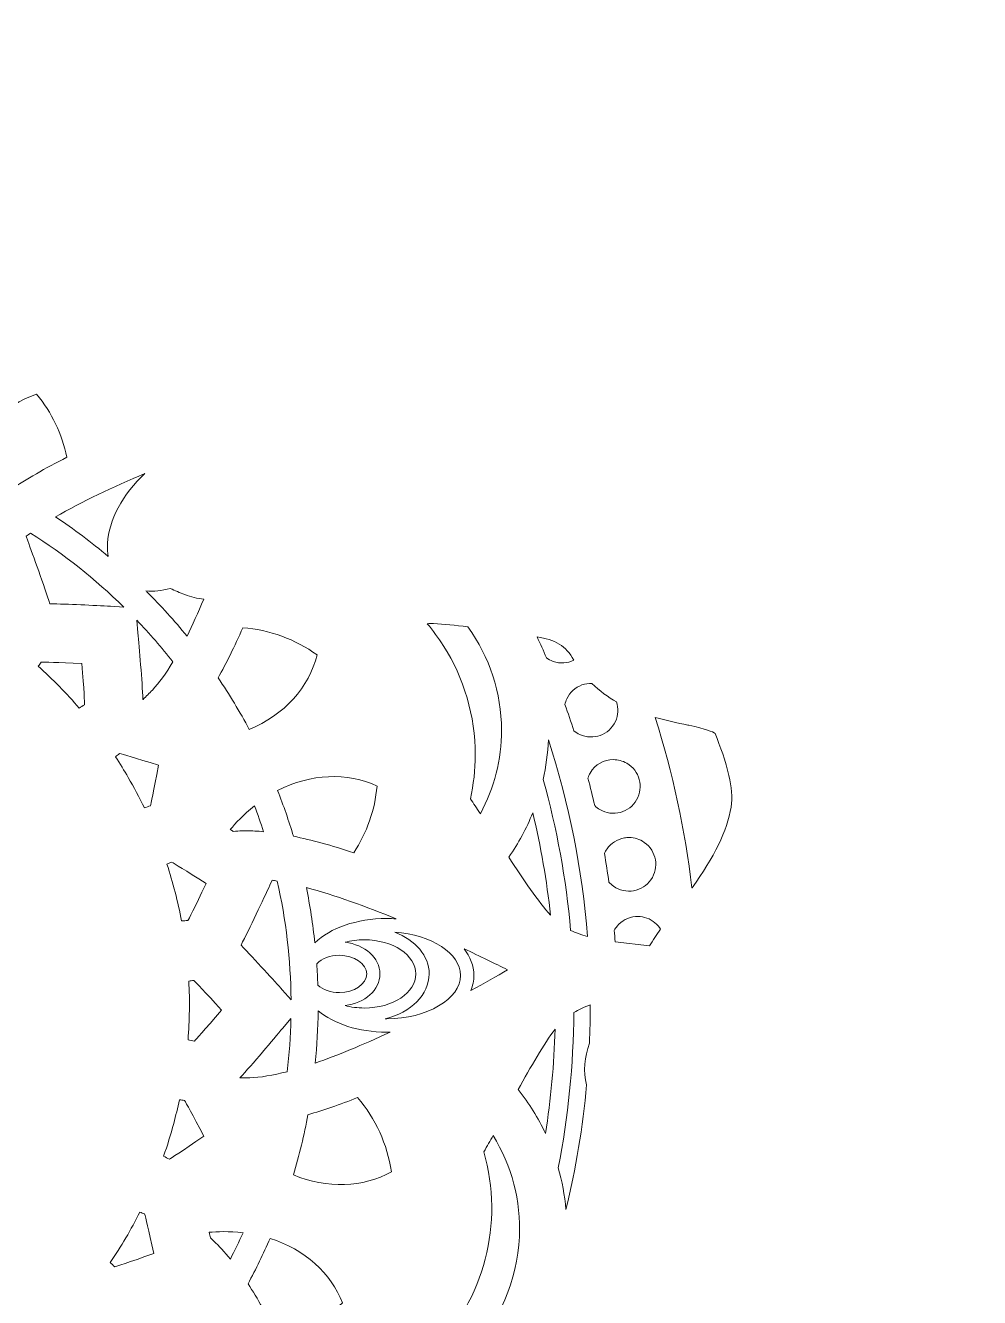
# Model space of a CAD drawing. Header units: millimetres. Extents: x -1844 to 2932, y -490 to 399.
# Drawn here: x 2342.7 to 2491.1, y -218.6 to -20.7 of the extents above; entities that cross this region are included whole.
import ezdxf

# ---------------------------------------------------------------- set-up
doc = ezdxf.new("R2010")
doc.units = ezdxf.units.MM
doc.header["$MEASUREMENT"] = 0
doc.layers.add('Layer 1', color=7, linetype='Continuous')

msp = doc.modelspace()

# ---------------------------------------------------------------- linework, layer by layer
at = {"layer": 'Layer 1', "lineweight": 0}
for points, knots in [([(2487.18, 398.64), (2241.69, 398.64), (2042.68, 199.63), (2042.68, -45.86), (2042.68, -291.35), (2241.69, -490.36), (2487.18, -490.36), (2732.67, -490.36), (2931.68, -291.35), (2931.68, -45.86), (2931.68, 199.63), (2732.67, 398.64), (2487.18, 398.64)], [0, 0, 0, 0, 1, 1, 1, 2, 2, 2, 3, 3, 3, 4, 4, 4, 4]), ([(2344.44, -78.05), (2346.78, -80.88), (2348.4, -84.25), (2349.15, -87.86), (2345.76, -89.57), (2342.8, -91.27), (2340.34, -92.93), (2338.12, -91.73), (2335.84, -90.62), (2333.53, -89.62), (2335.35, -83.91), (2339.38, -79.64), (2344.44, -78.05)], [0, 0, 0, 0, 1, 1, 1, 2, 2, 2, 3, 3, 3, 4, 4, 4, 4]), ([(2360.69, -90.94), (2357.27, -94.37), (2355.43, -98.44), (2355.45, -101.85), (2355.45, -101.96), (2355.45, -102.08), (2355.46, -102.19), (2355.46, -102.21), (2355.46, -102.24), (2355.47, -102.26), (2355.48, -102.57), (2355.51, -102.88), (2355.56, -103.17), (2355.56, -103.21), (2355.57, -103.24), (2355.58, -103.28), (2352.95, -101.08), (2350.22, -99.03), (2347.38, -97.14), (2351.47, -94.74), (2356.36, -92.44), (2361.27, -90.39), (2361.08, -90.57), (2360.89, -90.75), (2360.69, -90.94)], [0, 0, 0, 0, 1, 1, 1, 2, 2, 2, 3, 3, 3, 4, 4, 4, 5, 5, 5, 6, 6, 6, 7, 7, 7, 8, 8, 8, 8]), ([(2357.99, -111.15), (2357.99, -111.15), (2355.91, -111.03), (2355.91, -111.03), (2353.49, -110.9), (2349.19, -110.69), (2346.48, -110.64), (2345.67, -108.01), (2343.85, -103), (2343.06, -100.86), (2343.06, -100.86), (2342.8, -100.15), (2342.8, -100.15), (2343.02, -99.99), (2343.24, -99.82), (2343.49, -99.65), (2348.69, -102.94), (2353.57, -106.81), (2357.99, -111.15)], [0, 0, 0, 0, 1, 1, 1, 2, 2, 2, 3, 3, 3, 4, 4, 4, 5, 5, 5, 6, 6, 6, 6]), ([(2367.83, -115.68), (2365.86, -113.27), (2363.76, -110.95), (2361.59, -108.78), (2361.54, -108.73), (2361.49, -108.68), (2361.44, -108.63), (2362.63, -108.75), (2363.91, -108.63), (2365.23, -108.27), (2365.97, -108.6), (2366.71, -108.92), (2367.47, -109.21), (2368.47, -109.59), (2369.46, -109.83), (2370.42, -109.92), (2369.55, -112.04), (2368.68, -113.96), (2367.83, -115.68)], [0, 0, 0, 0, 1, 1, 1, 2, 2, 2, 3, 3, 3, 4, 4, 4, 5, 5, 5, 6, 6, 6, 6]), ([(2362.44, -124.06), (2361.98, -124.56), (2361.5, -125.03), (2360.99, -125.51), (2360.99, -125.51), (2360.97, -125.51), (2360.97, -125.51), (2360.86, -122.76), (2360.4, -117.45), (2360.2, -115.17), (2360.2, -115.17), (2360.02, -113.2), (2360.02, -113.2), (2361.99, -115.27), (2363.88, -117.45), (2365.64, -119.7), (2364.55, -121.5), (2363.48, -122.96), (2362.44, -124.06)], [0, 0, 0, 0, 1, 1, 1, 2, 2, 2, 3, 3, 3, 4, 4, 4, 5, 5, 5, 6, 6, 6, 6]), ([(2377.52, -130.19), (2376.05, -127.45), (2374.42, -124.76), (2372.66, -122.17), (2373.94, -119.92), (2375.23, -117.3), (2376.5, -114.37), (2380.63, -114.69), (2384.7, -116.17), (2388.06, -118.59), (2386.84, -123.66), (2382.95, -127.93), (2377.52, -130.19)], [0, 0, 0, 0, 1, 1, 1, 2, 2, 2, 3, 3, 3, 4, 4, 4, 4]), ([(2416.75, -130.3), (2416.75, -134.86), (2415.62, -139.32), (2413.46, -143.3), (2412.88, -142.43), (2412.38, -141.67), (2411.92, -141), (2412.41, -138.76), (2412.66, -136.47), (2412.66, -134.17), (2412.66, -128.12), (2410.95, -122.23), (2407.7, -117.14), (2406.94, -115.95), (2406.1, -114.82), (2405.19, -113.74), (2405.52, -113.72), (2405.84, -113.71), (2406.15, -113.72), (2407.81, -113.8), (2409.55, -113.97), (2411.52, -114.25), (2414.91, -118.9), (2416.75, -124.49), (2416.75, -130.3)], [0, 0, 0, 0, 1, 1, 1, 2, 2, 2, 3, 3, 3, 4, 4, 4, 5, 5, 5, 6, 6, 6, 7, 7, 7, 8, 8, 8, 8]), ([(2424.77, -119.6), (2424.39, -119.46), (2424.05, -119.28), (2423.74, -119.05), (2423.28, -117.96), (2422.79, -116.87), (2422.29, -115.79), (2425, -116.26), (2426.83, -117.09), (2427.99, -119.43), (2427.02, -119.9), (2425.86, -120), (2424.77, -119.6)], [0, 0, 0, 0, 1, 1, 1, 2, 2, 2, 3, 3, 3, 4, 4, 4, 4]), ([(2351.89, -126.34), (2351.61, -126.51), (2351.34, -126.7), (2351.07, -126.9), (2349.09, -124.58), (2346.94, -122.38), (2344.69, -120.35), (2344.85, -120.15), (2345.01, -119.94), (2345.16, -119.73), (2345.66, -119.72), (2347.61, -119.76), (2351.47, -119.93), (2351.81, -124.12), (2351.9, -126.02), (2351.89, -126.34)], [0, 0, 0, 0, 1, 1, 1, 2, 2, 2, 3, 3, 3, 4, 4, 4, 5, 5, 5, 5]), ([(2428.92, -130.97), (2428.92, -130.97), (2428.92, -130.98), (2428.92, -130.98), (2428.59, -130.82), (2428.29, -130.62), (2428.02, -130.39), (2427.57, -129.03), (2427.1, -127.67), (2426.61, -126.32), (2426.68, -126.02), (2426.77, -125.72), (2426.91, -125.43), (2427.38, -124.42), (2428.21, -123.66), (2429.26, -123.28), (2429.77, -123.09), (2430.3, -123.01), (2430.82, -123.03), (2432.02, -124.21), (2433.31, -125.15), (2434.65, -125.92), (2434.96, -126.88), (2434.93, -127.97), (2434.47, -128.96), (2433.49, -131.04), (2431.01, -131.95), (2428.92, -130.97)], [0, 0, 0, 0, 1, 1, 1, 2, 2, 2, 3, 3, 3, 4, 4, 4, 5, 5, 5, 6, 6, 6, 7, 7, 7, 8, 8, 8, 9, 9, 9, 9]), ([(2452.46, -142.3), (2451.86, -145.9), (2449.82, -150.11), (2446.4, -154.81), (2446.39, -154.82), (2446.38, -154.83), (2446.37, -154.85), (2445.28, -145.83), (2443.38, -136.97), (2440.68, -128.33), (2442.36, -128.8), (2444.06, -129.16), (2445.74, -129.52), (2445.74, -129.52), (2445.9, -129.55), (2445.9, -129.55), (2448.58, -130.13), (2449.61, -130.54), (2449.99, -130.81), (2450.77, -132.84), (2451.63, -135.13), (2452.14, -137.36), (2452.14, -137.36), (2452.14, -137.36), (2452.14, -137.36), (2452.53, -139.09), (2452.71, -140.79), (2452.46, -142.3)], [0, 0, 0, 0, 1, 1, 1, 2, 2, 2, 3, 3, 3, 4, 4, 4, 5, 5, 5, 6, 6, 6, 7, 7, 7, 8, 8, 8, 9, 9, 9, 9]), ([(2423.23, -137.97), (2423.68, -135.96), (2423.96, -133.9), (2424.05, -131.81), (2427.27, -141.71), (2429.32, -151.97), (2430.14, -162.4), (2429.15, -162.12), (2428.27, -161.8), (2427.5, -161.45), (2426.8, -153.48), (2425.37, -145.63), (2423.23, -137.97)], [0, 0, 0, 0, 1, 1, 1, 2, 2, 2, 3, 3, 3, 4, 4, 4, 4]), ([(2363.38, -135.77), (2362.63, -139.87), (2362.22, -141.78), (2362.14, -142.07), (2361.81, -142.17), (2361.5, -142.28), (2361.19, -142.4), (2360.41, -140.78), (2359.57, -139.19), (2358.68, -137.66), (2358.06, -136.59), (2357.4, -135.51), (2356.7, -134.44), (2356.92, -134.28), (2357.13, -134.12), (2357.34, -133.94), (2357.83, -134.06), (2359.67, -134.59), (2363.38, -135.77)], [0, 0, 0, 0, 1, 1, 1, 2, 2, 2, 3, 3, 3, 4, 4, 4, 5, 5, 5, 6, 6, 6, 6]), ([(2432.07, -142.67), (2431.77, -142.49), (2431.5, -142.28), (2431.25, -142.05), (2430.92, -140.61), (2430.57, -139.18), (2430.19, -137.76), (2430.28, -137.49), (2430.4, -137.23), (2430.55, -136.97), (2431.32, -135.63), (2432.72, -134.89), (2434.16, -134.89), (2434.87, -134.89), (2435.59, -135.07), (2436.24, -135.44), (2438.23, -136.6), (2438.92, -139.15), (2437.77, -141.14), (2437.21, -142.11), (2436.31, -142.8), (2435.24, -143.09), (2434.16, -143.37), (2433.04, -143.23), (2432.07, -142.67), (2432.07, -142.67), (2432.07, -142.67), (2432.07, -142.67)], [0, 0, 0, 0, 1, 1, 1, 2, 2, 2, 3, 3, 3, 4, 4, 4, 5, 5, 5, 6, 6, 6, 7, 7, 7, 8, 8, 8, 9, 9, 9, 9]), ([(2397.39, -139.01), (2397.06, -142.71), (2395.81, -146.27), (2393.77, -149.38), (2390.34, -148.24), (2387.19, -147.38), (2384.39, -146.81), (2383.67, -144.42), (2382.84, -142.04), (2381.93, -139.71), (2387.08, -137.06), (2392.77, -136.81), (2397.39, -139.01)], [0, 0, 0, 0, 1, 1, 1, 2, 2, 2, 3, 3, 3, 4, 4, 4, 4]), ([(2374.56, -145.76), (2375.36, -144.78), (2376.57, -143.5), (2378.32, -142.08), (2378.83, -143.4), (2379.3, -144.75), (2379.75, -146.1), (2378.8, -146.01), (2377.92, -145.97), (2377.1, -145.97), (2376.86, -145.97), (2376.63, -145.97), (2376.4, -145.98), (2375.96, -145.99), (2375.5, -146.01), (2375.01, -146.05), (2374.86, -145.95), (2374.7, -145.85), (2374.56, -145.76)], [0, 0, 0, 0, 1, 1, 1, 2, 2, 2, 3, 3, 3, 4, 4, 4, 5, 5, 5, 6, 6, 6, 6]), ([(2424.38, -159.11), (2422.5, -156.98), (2420.17, -153.56), (2417.88, -150.07), (2419.4, -147.9), (2420.64, -145.58), (2421.61, -143.16), (2422.87, -148.4), (2423.8, -153.72), (2424.38, -159.11)], [0, 0, 0, 0, 1, 1, 1, 2, 2, 2, 3, 3, 3, 3]), ([(2433.45, -153.93), (2433.24, -152.45), (2433.02, -150.97), (2432.76, -149.5), (2432.87, -149.25), (2433.01, -149.01), (2433.17, -148.78), (2433.8, -147.87), (2434.76, -147.26), (2435.86, -147.07), (2436.1, -147.03), (2436.35, -147.01), (2436.59, -147.01), (2437.44, -147.01), (2438.26, -147.26), (2438.97, -147.76), (2440.86, -149.08), (2441.32, -151.69), (2440, -153.57), (2439.36, -154.48), (2438.4, -155.09), (2437.31, -155.29), (2436.21, -155.48), (2435.1, -155.23), (2434.19, -154.59), (2434.19, -154.59), (2434.19, -154.59), (2434.19, -154.59), (2433.91, -154.4), (2433.67, -154.17), (2433.45, -153.93)], [0, 0, 0, 0, 1, 1, 1, 2, 2, 2, 3, 3, 3, 4, 4, 4, 5, 5, 5, 6, 6, 6, 7, 7, 7, 8, 8, 8, 9, 9, 9, 10, 10, 10, 10]), ([(2366.99, -159.99), (2366.42, -157), (2365.66, -154.03), (2364.71, -151.13), (2364.95, -151.04), (2365.19, -150.94), (2365.43, -150.83), (2365.87, -151.07), (2367.54, -152.08), (2370.79, -154.16), (2368.97, -158), (2368.08, -159.73), (2367.96, -159.92), (2367.64, -159.93), (2367.31, -159.95), (2366.99, -159.99)], [0, 0, 0, 0, 1, 1, 1, 2, 2, 2, 3, 3, 3, 4, 4, 4, 5, 5, 5, 5]), ([(2382.63, -170.68), (2381.62, -169.56), (2378.32, -165.9), (2376.23, -163.74), (2377.52, -161.31), (2379.77, -156.48), (2380.73, -154.4), (2380.73, -154.4), (2381.08, -153.64), (2381.08, -153.64), (2381.33, -153.68), (2381.59, -153.73), (2381.86, -153.78), (2383.23, -159.81), (2383.95, -166.01), (2384.01, -172.23), (2384.01, -172.23), (2382.63, -170.68), (2382.63, -170.68)], [0, 0, 0, 0, 1, 1, 1, 2, 2, 2, 3, 3, 3, 4, 4, 4, 5, 5, 5, 6, 6, 6, 6]), ([(2387.71, -163.39), (2387.41, -160.5), (2386.97, -157.63), (2386.4, -154.8), (2390.82, -155.98), (2395.68, -157.74), (2400.39, -159.67), (2399.9, -159.63), (2399.4, -159.61), (2398.89, -159.61), (2394.2, -159.61), (2390.14, -161.09), (2387.71, -163.39)], [0, 0, 0, 0, 1, 1, 1, 2, 2, 2, 3, 3, 3, 4, 4, 4, 4]), ([(2439.75, -163.88), (2439.75, -163.88), (2434.43, -163.22), (2434.43, -163.22), (2434.39, -162.63), (2434.34, -162.04), (2434.29, -161.45), (2434.42, -161.21), (2434.57, -160.99), (2434.74, -160.78), (2435.46, -159.93), (2436.47, -159.4), (2437.58, -159.31), (2437.7, -159.3), (2437.82, -159.29), (2437.95, -159.29), (2438.92, -159.29), (2439.86, -159.63), (2440.62, -160.27), (2440.97, -160.56), (2441.26, -160.9), (2441.49, -161.28), (2440.89, -162.12), (2440.3, -162.99), (2439.75, -163.88)], [0, 0, 0, 0, 1, 1, 1, 2, 2, 2, 3, 3, 3, 4, 4, 4, 5, 5, 5, 6, 6, 6, 7, 7, 7, 8, 8, 8, 8]), ([(2398.89, -175.21), (2398.81, -175.21), (2398.74, -175.21), (2398.66, -175.21), (2402.64, -174.21), (2405.5, -171.46), (2405.5, -168.23), (2405.5, -165.42), (2403.34, -162.97), (2400.17, -161.73), (2405.83, -162.12), (2410.39, -165.03), (2410.39, -168.45), (2410.39, -172.11), (2405.12, -175.21), (2398.89, -175.21)], [0, 0, 0, 0, 1, 1, 1, 2, 2, 2, 3, 3, 3, 4, 4, 4, 5, 5, 5, 5]), ([(2397.85, -168.23), (2397.85, -165.72), (2395.48, -163.65), (2392.41, -163.31), (2393.34, -163.06), (2394.35, -162.92), (2395.41, -162.92), (2399.83, -162.92), (2403.43, -165.3), (2403.43, -168.23), (2403.43, -171.15), (2399.83, -173.53), (2395.41, -173.53), (2394.35, -173.53), (2393.34, -173.39), (2392.41, -173.14), (2395.48, -172.81), (2397.85, -170.73), (2397.85, -168.23)], [0, 0, 0, 0, 1, 1, 1, 2, 2, 2, 3, 3, 3, 4, 4, 4, 5, 5, 5, 6, 6, 6, 6]), ([(2391.53, -171.13), (2390.18, -171.13), (2388.96, -170.68), (2388.17, -169.98), (2388.14, -168.87), (2388.08, -167.75), (2388, -166.64), (2388.77, -165.86), (2390.08, -165.33), (2391.53, -165.33), (2393.83, -165.33), (2395.78, -166.66), (2395.78, -168.23), (2395.78, -169.8), (2393.83, -171.13), (2391.53, -171.13)], [0, 0, 0, 0, 1, 1, 1, 2, 2, 2, 3, 3, 3, 4, 4, 4, 5, 5, 5, 5]), ([(2410.92, -164.31), (2413.44, -165.49), (2415.73, -166.61), (2417.69, -167.59), (2416.03, -168.56), (2414.09, -169.66), (2411.97, -170.82), (2412.29, -170.07), (2412.46, -169.27), (2412.46, -168.45), (2412.46, -166.94), (2411.9, -165.54), (2410.92, -164.31)], [0, 0, 0, 0, 1, 1, 1, 2, 2, 2, 3, 3, 3, 4, 4, 4, 4]), ([(2368.97, -178.67), (2368.65, -178.59), (2368.32, -178.53), (2367.99, -178.48), (2368.23, -175.44), (2368.27, -172.37), (2368.11, -169.34), (2368.37, -169.31), (2368.62, -169.28), (2368.88, -169.23), (2369.24, -169.58), (2370.57, -170.96), (2373.2, -173.84), (2370.47, -177.04), (2369.19, -178.45), (2368.97, -178.67)], [0, 0, 0, 0, 1, 1, 1, 2, 2, 2, 3, 3, 3, 4, 4, 4, 5, 5, 5, 5]), ([(2388.22, -173.96), (2390.69, -175.99), (2394.51, -177.28), (2398.89, -177.28), (2399.06, -177.28), (2399.24, -177.27), (2399.41, -177.27), (2395.09, -179.31), (2391.19, -180.92), (2387.79, -182.09), (2388.06, -179.38), (2388.2, -176.65), (2388.22, -173.96)], [0, 0, 0, 0, 1, 1, 1, 2, 2, 2, 3, 3, 3, 4, 4, 4, 4]), ([(2430.56, -173.12), (2430.56, -175.09), (2430.52, -177.06), (2430.43, -179.02), (2429.66, -181.16), (2429.43, -183.41), (2430, -185.48), (2429.4, -192.03), (2428.32, -198.52), (2426.77, -204.87), (2426.58, -202.66), (2426.18, -200.48), (2425.58, -198.37), (2427.13, -190.47), (2427.94, -182.4), (2428.01, -174.22), (2428.74, -173.8), (2429.6, -173.4), (2430.56, -173.03), (2430.56, -173.03), (2430.56, -173.12), (2430.56, -173.12)], [0, 0, 0, 0, 1, 1, 1, 2, 2, 2, 3, 3, 3, 4, 4, 4, 5, 5, 5, 6, 6, 6, 7, 7, 7, 7]), ([(2377.59, -184.38), (2377.09, -184.39), (2376.58, -184.4), (2376.07, -184.39), (2377.96, -182.34), (2381.3, -178.37), (2382.73, -176.65), (2382.73, -176.65), (2383.99, -175.14), (2383.99, -175.14), (2383.93, -177.91), (2383.74, -180.69), (2383.42, -183.43), (2381.16, -184.01), (2379.2, -184.33), (2377.59, -184.38)], [0, 0, 0, 0, 1, 1, 1, 2, 2, 2, 3, 3, 3, 4, 4, 4, 5, 5, 5, 5]), ([(2423.6, -193.07), (2422.46, -190.64), (2421.04, -188.34), (2419.35, -186.22), (2421.26, -182.75), (2423.37, -179.08), (2425.09, -176.81), (2424.93, -182.29), (2424.44, -187.71), (2423.6, -193.07)], [0, 0, 0, 0, 1, 1, 1, 2, 2, 2, 3, 3, 3, 3]), ([(2370.43, -193.46), (2366.95, -195.87), (2365.31, -196.92), (2365.09, -197.04), (2364.8, -196.88), (2364.49, -196.73), (2364.18, -196.6), (2364.78, -194.91), (2365.31, -193.19), (2365.76, -191.48), (2366.09, -190.28), (2366.38, -189.05), (2366.65, -187.79), (2366.91, -187.84), (2367.18, -187.88), (2367.45, -187.9), (2367.71, -188.34), (2368.65, -190.05), (2370.43, -193.46)], [0, 0, 0, 0, 1, 1, 1, 2, 2, 2, 3, 3, 3, 4, 4, 4, 5, 5, 5, 6, 6, 6, 6]), ([(2384.37, -199.5), (2385.29, -196.44), (2386.06, -193.29), (2386.65, -190.12), (2389.02, -189.45), (2391.61, -188.56), (2394.37, -187.47), (2397.15, -190.7), (2399, -194.76), (2399.62, -198.99), (2395.25, -201.48), (2389.63, -201.66), (2384.37, -199.5)], [0, 0, 0, 0, 1, 1, 1, 2, 2, 2, 3, 3, 3, 4, 4, 4, 4]), ([(2419.54, -209.11), (2419.24, -215.95), (2416.41, -222.37), (2411.58, -227.2), (2408.49, -230.29), (2404.72, -232.59), (2400.58, -233.9), (2400.76, -233.02), (2400.96, -232), (2401.15, -230.99), (2402.87, -229.84), (2404.49, -228.51), (2405.95, -227.05), (2414.09, -218.9), (2417.17, -207), (2414.01, -195.9), (2414.51, -195.03), (2415.01, -194.14), (2415.44, -193.36), (2418.34, -198.03), (2419.8, -203.57), (2419.54, -209.11)], [0, 0, 0, 0, 1, 1, 1, 2, 2, 2, 3, 3, 3, 4, 4, 4, 5, 5, 5, 6, 6, 6, 7, 7, 7, 7]), ([(2356.6, -213.78), (2356.36, -213.55), (2356.11, -213.34), (2355.86, -213.14), (2357.57, -210.63), (2359.13, -207.99), (2360.51, -205.26), (2360.74, -205.37), (2360.99, -205.47), (2361.23, -205.56), (2361.37, -206.05), (2361.84, -207.94), (2362.67, -211.71), (2358.67, -213.14), (2356.81, -213.73), (2356.6, -213.78)], [0, 0, 0, 0, 1, 1, 1, 2, 2, 2, 3, 3, 3, 4, 4, 4, 5, 5, 5, 5]), ([(2374.57, -212.6), (2373.68, -211.5), (2372.81, -210.54), (2371.97, -209.75), (2371.81, -209.6), (2371.64, -209.44), (2371.46, -209.28), (2371.39, -208.98), (2371.33, -208.7), (2371.27, -208.42), (2372.53, -208.3), (2374.29, -208.25), (2376.54, -208.48), (2375.91, -209.88), (2375.25, -211.26), (2374.57, -212.6)], [0, 0, 0, 0, 1, 1, 1, 2, 2, 2, 3, 3, 3, 4, 4, 4, 5, 5, 5, 5]), ([(2381.84, -224.43), (2380.32, -221.4), (2378.8, -218.71), (2377.32, -216.43), (2378.56, -214.13), (2379.72, -211.76), (2380.76, -209.36), (2386.1, -211.09), (2390.26, -214.78), (2392.04, -219.4), (2389.13, -221.92), (2385.63, -223.65), (2381.84, -224.43)], [0, 0, 0, 0, 1, 1, 1, 2, 2, 2, 3, 3, 3, 4, 4, 4, 4])]:
    msp.add_open_spline(points, degree=3, knots=knots, dxfattribs=at)

doc.saveas('drawing.dxf')
